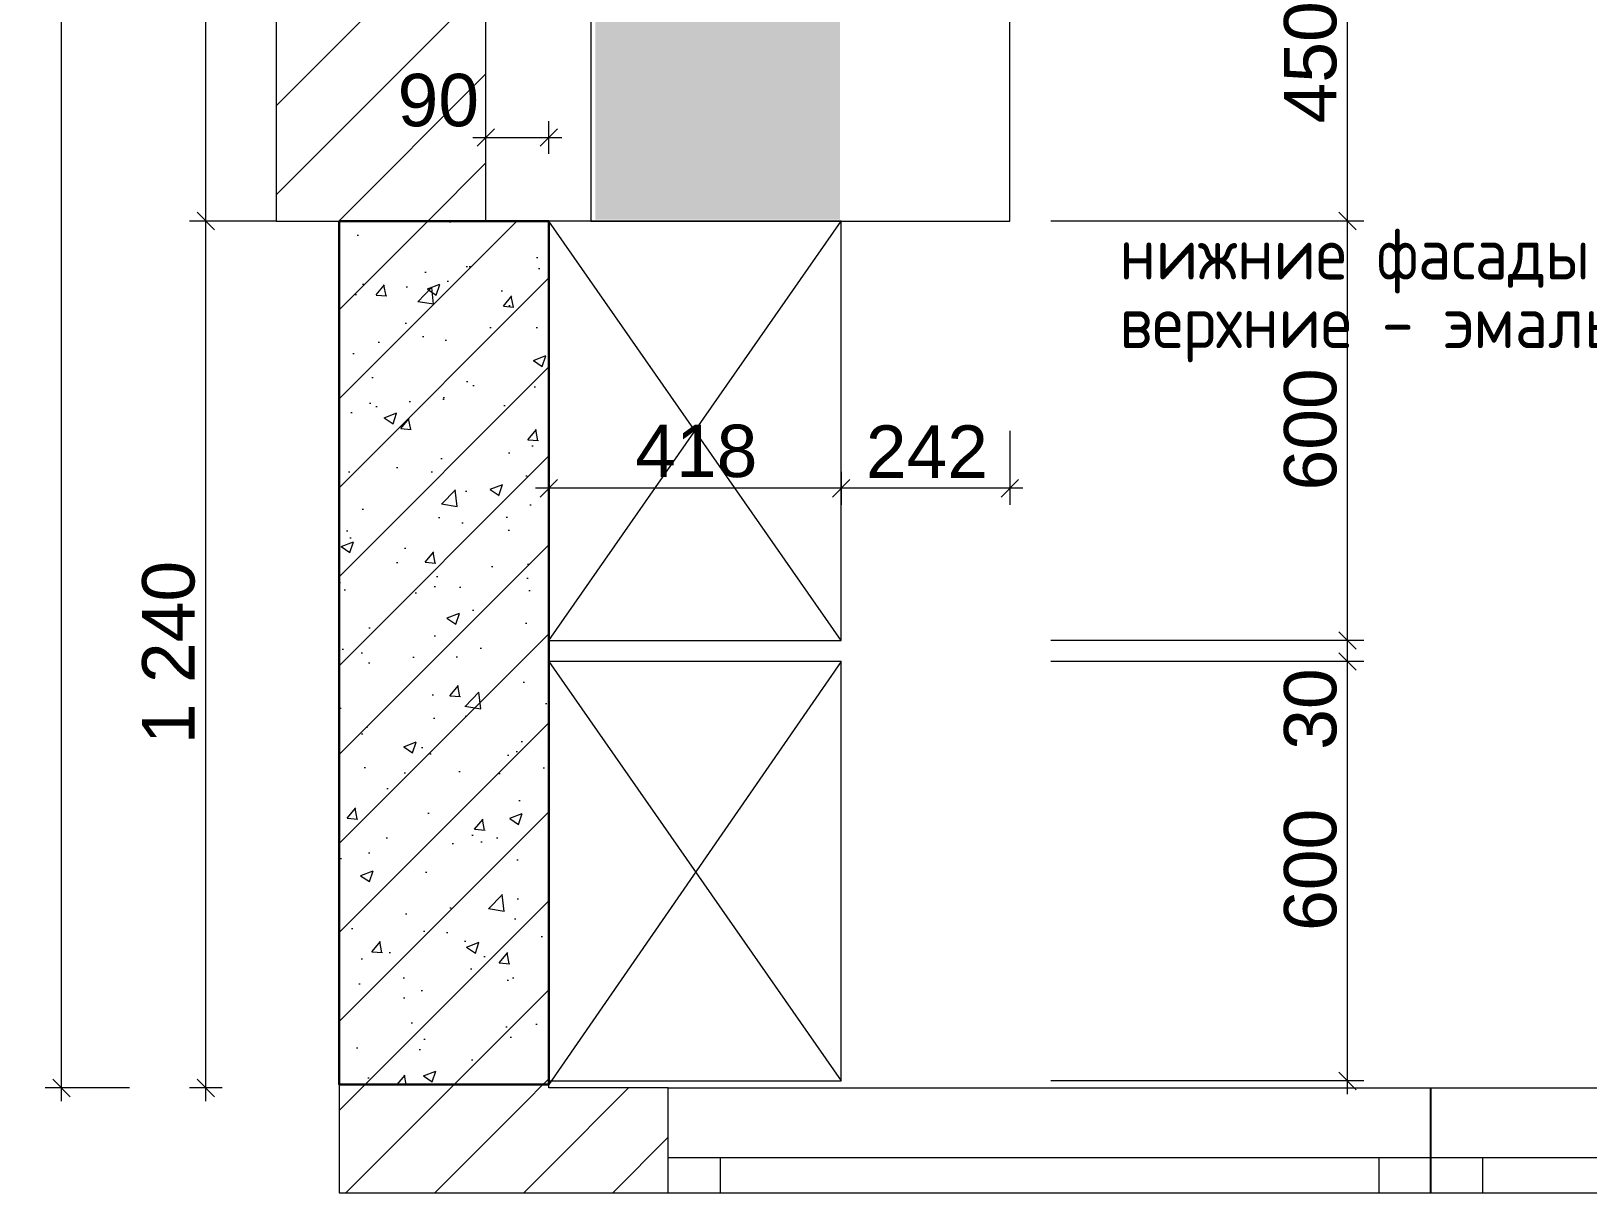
# Model space of a CAD drawing. Header units: millimetres. Extents: x 2336463 to 2579121, y 595385 to 778077.
# Drawn here: x 2495538 to 2497766, y 693660 to 695322 of the extents above; entities that cross this region are included whole.
import ezdxf

# ---------------------------------------------------------------- set-up
doc = ezdxf.new("R2010")
doc.units = ezdxf.units.MM
doc.header["$MEASUREMENT"] = 0
for name, color, linetype, lineweight, true_color in [('+развертка_Ном._пера__58', 7, 'Continuous', 5, 0xdf0000), ('1 Планировка размеры_Ном._пера__242', 7, 'Continuous', 13, 0x1b55b5), ('1 Планировка размеры_Ном._пера__58', 7, 'Continuous', 5, 0xdf0000), ('Интерьер - Мебель_Ном._пера__102', 7, 'Continuous', 5, 0xcccccc), ('сит план_Ном._пера__87', 7, 'Continuous', 20, 0x6a6a6a)]:
    doc.layers.add(name, color=color, linetype=linetype, lineweight=lineweight, true_color=true_color)
for name, color, linetype in [('1 Планировка', 7, 'Continuous'), ('1 Планировка размеры', 7, 'Continuous'), ('сит план', 7, 'Continuous')]:
    doc.layers.add(name, color=color, linetype=linetype)
for name, color, linetype, lineweight in [('1 Планировка_Ном._пера__1', 7, 'Continuous', 13), ('Окна ARCHICAD_Ном._пера__1', 7, 'Continuous', 13), ('сит план_Ном._пера__1', 7, 'Continuous', 13), ('сит план_Ном._пера__21', 7, 'Continuous', 30)]:
    doc.layers.add(name, color=color, linetype=linetype, lineweight=lineweight)
doc.styles.add('СГЕНЕРИР_СТИЛЬ_1', font='arial.ttf')
doc.styles.add('СГЕНЕРИР_СТИЛЬ_4', font='isocp.shx')
doc.dimstyles.new('СГЕНЕРИР_СТИЛЬ__1', dxfattribs={"dimtxt": 75, "dimasz": 23.75, "dimexe": 0.18, "dimexo": 300, "dimgap": 0, "dimtad": 1, "dimtih": 1, "dimtoh": 1, "dimdec": 0, "dimzin": 0, "dimdsep": 46, "dimtxsty": 'СГЕНЕРИР_СТИЛЬ_1', "dimblk": 'ARROWHEAD_6', "dimblk1": 'ARROWHEAD_6', "dimblk2": 'ARROWHEAD_6', "dimcen": 0.09, "dimclrd": 256, "dimclre": 256, "dimclrt": 256, "dimazin": 0, "dimtfac": 1, "dimtdec": 4, "dimtmove": 0, "dimatfit": 3, "dimfxl": 0, "dimtolj": 1, "dimtzin": 0, "dimarcsym": 0})
doc.dimstyles.new('СГЕНЕРИР_СТИЛЬ__2', dxfattribs={"dimtxt": 75, "dimasz": 23.75, "dimexe": 0.18, "dimexo": 300, "dimgap": 0, "dimtad": 1, "dimdec": 0, "dimzin": 0, "dimdsep": 46, "dimtxsty": 'СГЕНЕРИР_СТИЛЬ_1', "dimblk": 'ARROWHEAD_6', "dimblk1": 'ARROWHEAD_6', "dimblk2": 'ARROWHEAD_6', "dimcen": 0.09, "dimclrd": 256, "dimclre": 256, "dimclrt": 256, "dimazin": 0, "dimtfac": 1, "dimtdec": 4, "dimtmove": 0, "dimatfit": 3, "dimfxl": 0, "dimtolj": 1, "dimtzin": 0, "dimarcsym": 0})
doc.dimstyles.new('СГЕНЕРИР_СТИЛЬ__3', dxfattribs={"dimtxt": 75, "dimasz": 23.75, "dimexe": 0.18, "dimexo": 300, "dimgap": 0, "dimtad": 1, "dimdec": 0, "dimzin": 0, "dimdsep": 46, "dimtxsty": 'СГЕНЕРИР_СТИЛЬ_1', "dimblk": 'ARROWHEAD_6', "dimblk1": 'ARROWHEAD_6', "dimblk2": 'ARROWHEAD_6', "dimcen": 0.09, "dimclrd": 256, "dimclre": 256, "dimclrt": 256, "dimazin": 0, "dimtfac": 1, "dimtdec": 4, "dimtmove": 2, "dimatfit": 3, "dimfxl": 0, "dimtolj": 1, "dimtzin": 0, "dimarcsym": 0})
doc.dimstyles.new('СГЕНЕРИР_СТИЛЬ__7', dxfattribs={"dimtxt": 150, "dimasz": 23.75, "dimexe": 0.18, "dimexo": 300, "dimgap": 0, "dimtad": 1, "dimdec": 0, "dimzin": 0, "dimdsep": 46, "dimtxsty": 'СГЕНЕРИР_СТИЛЬ_1', "dimblk": 'ARROWHEAD_6', "dimblk1": 'ARROWHEAD_6', "dimblk2": 'ARROWHEAD_6', "dimcen": 0.09, "dimclrd": 256, "dimclre": 256, "dimclrt": 256, "dimazin": 0, "dimtfac": 1, "dimtdec": 4, "dimtmove": 0, "dimatfit": 3, "dimfxl": 0, "dimtolj": 1, "dimtzin": 0, "dimarcsym": 0})
pattern_1 = [(45, (2086872.015, 585813.69), (-63.639609, 63.639609), [])]

# ---------------------------------------------------------------- blocks, each defined once
blk = doc.blocks.new('Перекрытие_48', base_point=(2496697.3, 693820.3))
at = {"layer": '1 Планировка_Ном._пера__1', "color": 7, "linetype": 'Continuous', "lineweight": 13, "flags": 128}
blk.add_lwpolyline([(2496697.3, 693820.3), (2496697.3, 694420.3), (2496278.9, 694420.3), (2496278.9, 693820.3)], close=True, dxfattribs=at)
blk = doc.blocks.new('Перекрытие_49', base_point=(2496697.3, 694450.3))
at = {"layer": '1 Планировка_Ном._пера__1', "color": 7, "linetype": 'Continuous', "lineweight": 13, "flags": 128}
blk.add_lwpolyline([(2496697.3, 694450.3), (2496697.3, 695050.3), (2496278.9, 695050.3), (2496278.9, 694450.3)], close=True, dxfattribs=at)
blk = doc.blocks.new('Перекрытие_52', base_point=(2496938.9, 695050.3))
at = {"layer": '1 Планировка_Ном._пера__1', "color": 7, "linetype": 'Continuous', "lineweight": 13, "flags": 128}
blk.add_lwpolyline([(2496938.9, 695050.3), (2496938.9, 695500.3), (2496338.9, 695500.3), (2496338.9, 695050.3)], close=True, dxfattribs=at)
blk = doc.blocks.new('Стена_235', base_point=(2495888.9, 698300.3))
at = {"layer": 'сит план_Ном._пера__87', "linetype": 'Continuous', "lineweight": 20, "true_color": 0x6a6a6a}
h = blk.add_hatch(dxfattribs=at)
h.set_pattern_fill('Блоки_Бетонные_Эффективные', color=251, style=0, pattern_type=2)
h.set_pattern_definition(pattern_1)
h.paths.add_polyline_path([(2495888.9, 698300.3), (2496188.9, 698100.3), (2496188.9, 698300.3)])
h = blk.add_hatch(dxfattribs=at)
h.set_pattern_fill('Блоки_Бетонные_Эффективные', color=251, style=0, pattern_type=2)
h.set_pattern_definition(pattern_1)
h.paths.add_polyline_path([(2496188.9, 698100.3), (2495888.9, 698300.3), (2495888.9, 698100.3)])
h = blk.add_hatch(dxfattribs=at)
h.set_pattern_fill('Блоки_Бетонные_Эффективные', color=251, style=0, pattern_type=2)
h.set_pattern_definition(pattern_1)
h.paths.add_polyline_path([(2495888.9, 698100.3), (2495888.9, 695050.3), (2496188.9, 695050.3), (2496188.9, 698100.3)])
at = {"layer": 'сит план_Ном._пера__1', "color": 7, "linetype": 'Continuous', "lineweight": 13, "flags": 128}
for points in [[(2495888.9, 698300.3), (2496188.9, 698300.3)], [(2495888.9, 698300.3), (2495888.9, 695050.3)], [(2496188.9, 697095.3), (2496188.9, 698100.3)], [(2496188.9, 695050.3), (2496188.9, 696995.3)], [(2495888.9, 695050.3), (2496188.9, 695050.3)]]:
    blk.add_lwpolyline(points, dxfattribs=at)
blk = doc.blocks.new('Стена_239', base_point=(2495978.9, 695050.3))
at = {"layer": 'сит план_Ном._пера__87', "linetype": 'Continuous', "lineweight": 20, "true_color": 0x6a6a6a}
h = blk.add_hatch(dxfattribs=at)
h.set_pattern_fill('Блоки_Бетонные_Эффективные', color=251, style=0, pattern_type=2)
h.set_pattern_definition(pattern_1)
h.paths.add_polyline_path([(2496278.9, 693810.3), (2496278.9, 695050.3), (2495978.9, 695050.3), (2495978.9, 693810.3)])
h = blk.add_hatch(dxfattribs=at)
h.set_pattern_fill('Блоки_Бетонные_Эффективные', color=251, style=0, pattern_type=2)
h.set_pattern_definition(pattern_1)
h.paths.add_polyline_path([(2496278.9, 693810.3), (2495978.9, 693660.3), (2496278.9, 693660.3)])
h = blk.add_hatch(dxfattribs=at)
h.set_pattern_fill('Блоки_Бетонные_Эффективные', color=251, style=0, pattern_type=2)
h.set_pattern_definition(pattern_1)
h.paths.add_polyline_path([(2495978.9, 693810.3), (2495978.9, 693660.3), (2496278.9, 693810.3)])
at = {"layer": 'сит план_Ном._пера__1', "color": 7, "linetype": 'Continuous', "lineweight": 13, "flags": 128}
for points in [[(2495978.9, 695050.3), (2495978.9, 693660.3)], [(2495978.9, 695050.3), (2496278.9, 695050.3)], [(2496278.9, 693810.3), (2496278.9, 695050.3)], [(2495978.9, 693660.3), (2496278.9, 693660.3)]]:
    blk.add_lwpolyline(points, dxfattribs=at)
blk = doc.blocks.new('Окно 25_6')
at = {"layer": 'Окна ARCHICAD_Ном._пера__1', "color": 7, "linetype": 'Continuous', "lineweight": 13}
for p, q in [((-546, 0), (546, 0)), ((-546, 0), (-471, 0)), ((-546, 0), (-546, -50)), ((-546, 0), (-546, -50)), ((-471, 0), (-471, -50)), ((-471, 0), (471, 0)), ((471, -50), (471, 0)), ((471, 0), (546, 0)), ((546, 0), (546, -50)), ((546, 0), (546, -50)), ((-471, -50), (-546, -50)), ((-546, -50), (-546, -150)), ((471, -50), (-471, -50)), ((546, -50), (471, -50)), ((546, -50), (546, -150)), ((-546, -150), (546, -150))]:
    blk.add_line(p, q, dxfattribs=at)
blk = doc.blocks.new('Стена_240', base_point=(2495978.9, 693810.3))
at = {"layer": 'сит план_Ном._пера__87', "linetype": 'Continuous', "lineweight": 20, "true_color": 0x6a6a6a}
h = blk.add_hatch(dxfattribs=at)
h.set_pattern_fill('Блоки_Бетонные_Эффективные', color=251, style=0, pattern_type=2)
h.set_pattern_definition(pattern_1)
h.paths.add_polyline_path([(2496278.9, 693660.3), (2496449.9, 693660.3), (2496449.9, 693810.3), (2496278.9, 693810.3)])
at = {"layer": 'сит план_Ном._пера__1', "color": 7, "linetype": 'Continuous', "lineweight": 13}
for p, q in [((2496449.9, 693710.3), (2496449.9, 693810.3)), ((2496449.9, 693660.3), (2496449.9, 693710.3))]:
    blk.add_line(p, q, dxfattribs=at)
at = {"layer": 'сит план_Ном._пера__1', "color": 7, "linetype": 'Continuous', "lineweight": 13, "flags": 128}
for points in [[(2496449.9, 693810.3), (2496278.9, 693810.3)], [(2496278.9, 693660.3), (2496449.9, 693660.3)]]:
    blk.add_lwpolyline(points, dxfattribs=at)
at = {"layer": 'Окна ARCHICAD_Ном._пера__1', "color": 7, "linetype": 'Continuous', "lineweight": 13, "xscale": -1, "zscale": 1000, "rotation": 180}
for p in [(2496995.9, 693660.3), (2498086.7, 693660.3)]:
    blk.add_blockref('Окно 25_6', p, dxfattribs=at)
blk = doc.blocks.new('*D2761', base_point=(2086872, 585813.7))
at = {"layer": '1 Планировка размеры_Ном._пера__242', "color": 152, "linetype": 'Continuous', "lineweight": 13, "true_color": 0x1b55b5}
for p, q in [((2497409.6, 694432.8), (2497434.6, 694407.8)), ((2497445.6, 694420.3), (2496997.3, 694420.3)), ((2497422.1, 693820.3), (2497422.1, 694420.3)), ((2497409.6, 693832.8), (2497434.6, 693807.8)), ((2497445.6, 693820.3), (2496997.3, 693820.3)), ((2497422.1, 693801.5), (2497422.1, 693820.3))]:
    blk.add_line(p, q, dxfattribs=at)
at = {"layer": '1 Планировка размеры_Ном._пера__242', "color": 152, "lineweight": 13, "true_color": 0x1b55b5, "char_height": 75, "attachment_point": 7, "rotation": 90, "style": 'СГЕНЕРИР_СТИЛЬ_1'}
for s, insert in [('\\A1;{\\pql;\\fArial|b0|i0|c204|p38;30}', (2497407.1, 694294)), ('\\A1;{\\pql;\\fArial|b0|i0|c204|p38;600}', (2497407.1, 694034.9))]:
    blk.add_mtext(s, dxfattribs=dict(at, insert=insert))
blk = doc.blocks.new('ARROWHEAD_6')
at = {"color": 0, "linetype": 'Continuous', "lineweight": 0}
for p, q in [((0, 0), (-1, 0)), ((-0.5, -0.5), (0.5, 0.5))]:
    blk.add_line(p, q, dxfattribs=at)
blk = doc.blocks.new('*D2762', base_point=(2086872, 585813.7))
at = {"layer": '1 Планировка размеры_Ном._пера__242', "color": 152, "linetype": 'Continuous', "lineweight": 13, "true_color": 0x1b55b5}
for p, q in [((2497409.6, 694462.8), (2497434.6, 694437.8)), ((2497445.6, 694450.3), (2496997.3, 694450.3)), ((2497409.6, 694432.8), (2497434.6, 694407.8)), ((2497422.1, 694420.3), (2497422.1, 694450.3)), ((2497445.6, 694420.3), (2496997.3, 694420.3))]:
    blk.add_line(p, q, dxfattribs=at)
blk = doc.blocks.new('*D2763', base_point=(2086872, 585813.7))
at = {"layer": '1 Планировка размеры_Ном._пера__242', "color": 152, "linetype": 'Continuous', "lineweight": 13, "true_color": 0x1b55b5}
for p, q in [((2497409.6, 695062.8), (2497434.6, 695037.8)), ((2497445.6, 695050.3), (2496997.3, 695050.3)), ((2497422.1, 694450.3), (2497422.1, 695050.3)), ((2497409.6, 694462.8), (2497434.6, 694437.8)), ((2497445.6, 694450.3), (2496997.3, 694450.3))]:
    blk.add_line(p, q, dxfattribs=at)
at = {"layer": '1 Планировка размеры_Ном._пера__242', "color": 152, "lineweight": 13, "true_color": 0x1b55b5, "insert": (2497407.1, 694664.9), "char_height": 75, "attachment_point": 7, "rotation": 90, "style": 'СГЕНЕРИР_СТИЛЬ_1'}
blk.add_mtext('\\A1;{\\pql;\\fArial|b0|i0|c204|p38;600}', dxfattribs=at)
blk = doc.blocks.new('*D2764', base_point=(2086872, 585813.7))
at = {"layer": '1 Планировка размеры_Ном._пера__242', "color": 152, "linetype": 'Continuous', "lineweight": 13, "true_color": 0x1b55b5}
for p, q in [((2497409.6, 695512.8), (2497434.6, 695487.8)), ((2497445.6, 695500.3), (2497239, 695500.3)), ((2497422.1, 695050.3), (2497422.1, 695500.3)), ((2497409.6, 695062.8), (2497434.6, 695037.8)), ((2497445.6, 695050.3), (2496997.3, 695050.3))]:
    blk.add_line(p, q, dxfattribs=at)
at = {"layer": '1 Планировка размеры_Ном._пера__242', "color": 152, "lineweight": 13, "true_color": 0x1b55b5, "insert": (2497407.1, 695189.9), "char_height": 75, "attachment_point": 7, "rotation": 90, "style": 'СГЕНЕРИР_СТИЛЬ_1'}
blk.add_mtext('\\A1;{\\pql;\\fArial|b0|i0|c204|p38;450}', dxfattribs=at)
blk = doc.blocks.new('*D2793', base_point=(2086872, 585813.7))
at = {"layer": '1 Планировка размеры_Ном._пера__242', "color": 152, "linetype": 'Continuous', "lineweight": 13, "true_color": 0x1b55b5}
for p, q in [((2496938.9, 694750.3), (2496938.9, 694644.6)), ((2496684.8, 694655.5), (2496709.8, 694680.5)), ((2496926.4, 694655.5), (2496951.4, 694680.5)), ((2496938.9, 694668), (2496697.3, 694668)), ((2496957.6, 694668), (2496938.9, 694668))]:
    blk.add_line(p, q, dxfattribs=at)
at = {"layer": '1 Планировка размеры_Ном._пера__242', "color": 152, "lineweight": 13, "true_color": 0x1b55b5, "insert": (2496732.7, 694683), "char_height": 75, "attachment_point": 7, "style": 'СГЕНЕРИР_СТИЛЬ_1'}
blk.add_mtext('\\A1;{\\pql;\\fArial|b0|i0|c204|p38;242}', dxfattribs=at)
blk = doc.blocks.new('*D2794', base_point=(2086872, 585813.7))
at = {"layer": '1 Планировка размеры_Ном._пера__242', "color": 152, "linetype": 'Continuous', "lineweight": 13, "true_color": 0x1b55b5}
for p, q in [((2496291.4, 694680.5), (2496266.4, 694655.5)), ((2496684.8, 694655.5), (2496709.8, 694680.5)), ((2496697.3, 694691.5), (2496697.3, 694644.6)), ((2496697.3, 694668), (2496278.9, 694668)), ((2496938.9, 694668), (2496697.3, 694668))]:
    blk.add_line(p, q, dxfattribs=at)
at = {"layer": '1 Планировка размеры_Ном._пера__242', "color": 152, "lineweight": 13, "true_color": 0x1b55b5, "insert": (2496402.7, 694683), "char_height": 75, "attachment_point": 7, "style": 'СГЕНЕРИР_СТИЛЬ_1'}
blk.add_mtext('\\A1;{\\pql;\\fArial|b0|i0|c204|p38;418}', dxfattribs=at)
blk = doc.blocks.new('*D2795', base_point=(2086872, 585813.7))
at = {"layer": '1 Планировка размеры_Ном._пера__242', "color": 152, "linetype": 'Continuous', "lineweight": 13, "true_color": 0x1b55b5}
for p, q in [((2496291.4, 694680.5), (2496266.4, 694655.5)), ((2496278.9, 694691.5), (2496278.9, 694644.6)), ((2496278.9, 694668), (2496260.1, 694668)), ((2496697.3, 694668), (2496278.9, 694668))]:
    blk.add_line(p, q, dxfattribs=at)
blk = doc.blocks.new('*D2796', base_point=(2086872, 585813.7))
at = {"layer": '1 Планировка размеры_Ном._пера__242', "color": 152, "linetype": 'Continuous', "lineweight": 13, "true_color": 0x1b55b5}
for p, q in [((2495775.5, 695062.8), (2495800.5, 695037.8)), ((2495888.9, 695050.3), (2495764.6, 695050.3)), ((2495788, 693810.3), (2495788, 695050.3)), ((2495811.5, 693810.3), (2495764.6, 693810.3)), ((2495775.5, 693822.8), (2495800.5, 693797.8)), ((2495788, 693791.5), (2495788, 693810.3))]:
    blk.add_line(p, q, dxfattribs=at)
at = {"layer": '1 Планировка размеры_Ном._пера__242', "color": 152, "lineweight": 13, "true_color": 0x1b55b5, "insert": (2495773, 694302.1), "char_height": 75, "attachment_point": 7, "rotation": 90, "style": 'СГЕНЕРИР_СТИЛЬ_1'}
blk.add_mtext('\\A1;{\\pql;\\fArial|b0|i0|c204|p38;1\xa0240}', dxfattribs=at)
blk = doc.blocks.new('*D2797', base_point=(2086872, 585813.7))
at = {"layer": '1 Планировка размеры_Ном._пера__242', "color": 152, "linetype": 'Continuous', "lineweight": 13, "true_color": 0x1b55b5}
for p, q in [((2496393.9, 696555.3), (2495764.6, 696555.3)), ((2495775.5, 696567.8), (2495800.5, 696542.8)), ((2495788, 695050.3), (2495788, 696555.3)), ((2495775.5, 695062.8), (2495800.5, 695037.8)), ((2495888.9, 695050.3), (2495764.6, 695050.3))]:
    blk.add_line(p, q, dxfattribs=at)
at = {"layer": '1 Планировка размеры_Ном._пера__242', "color": 152, "lineweight": 13, "true_color": 0x1b55b5, "insert": (2495773, 695674.6), "char_height": 75, "attachment_point": 7, "rotation": 90, "style": 'СГЕНЕРИР_СТИЛЬ_1'}
blk.add_mtext('\\A1;{\\pql;\\fArial|b0|i0|c204|p38;1\xa0505}', dxfattribs=at)
blk = doc.blocks.new('*D2802', base_point=(2086872, 585813.7))
at = {"layer": '1 Планировка размеры_Ном._пера__242', "color": 152, "linetype": 'Continuous', "lineweight": 13, "true_color": 0x1b55b5}
for p, q in [((2496188.9, 695146.3), (2496188.9, 695193.2)), ((2496278.9, 695146.3), (2496278.9, 695193.2)), ((2496170.1, 695169.8), (2496188.9, 695169.8)), ((2496201.4, 695182.3), (2496176.4, 695157.3)), ((2496188.9, 695169.8), (2496278.9, 695169.8)), ((2496266.4, 695157.3), (2496291.4, 695182.3)), ((2496278.9, 695169.8), (2496297.6, 695169.8))]:
    blk.add_line(p, q, dxfattribs=at)
at = {"layer": '1 Планировка размеры_Ном._пера__242', "color": 152, "lineweight": 13, "true_color": 0x1b55b5, "insert": (2496062.6, 695184.8), "char_height": 75, "attachment_point": 7, "style": 'СГЕНЕРИР_СТИЛЬ_1'}
blk.add_mtext('\\A1;{\\pql;\\fArial|b0|i0|c204|p38;90}', dxfattribs=at)
blk = doc.blocks.new('*D2821', base_point=(2086872, 585813.7))
at = {"layer": '1 Планировка размеры_Ном._пера__242', "color": 152, "linetype": 'Continuous', "lineweight": 13, "true_color": 0x1b55b5}
for p, q in [((2495594.1, 698087.8), (2495569.1, 698112.8)), ((2495581.6, 698100.3), (2495581.6, 698119)), ((2495605.1, 698100.3), (2495558.2, 698100.3)), ((2495581.6, 693810.3), (2495581.6, 698100.3)), ((2495678.9, 693810.3), (2495558.2, 693810.3)), ((2495569.1, 693822.8), (2495594.1, 693797.8)), ((2495581.6, 693791.5), (2495581.6, 693810.3))]:
    blk.add_line(p, q, dxfattribs=at)
at = {"layer": '1 Планировка размеры_Ном._пера__58', "color": 12, "lineweight": 5, "true_color": 0xdf0000, "insert": (2495551.6, 695698.8), "char_height": 150, "attachment_point": 7, "rotation": 90, "style": 'СГЕНЕРИР_СТИЛЬ_1'}
blk.add_mtext('\\A1;{\\pql;\\fArial|b0|i0|c204|p38;4\xa0290}', dxfattribs=at)

msp = doc.modelspace()

# ---------------------------------------------------------------- hatches: boundary and pattern name
at = {"layer": 'Интерьер - Мебель_Ном._пера__102', "linetype": 'Continuous', "lineweight": 5, "true_color": 0xcccccc}
msp.add_hatch(color=254, dxfattribs=at).paths.add_polyline_path([(2496345.7, 696555.3), (2496695.7, 696555.3), (2496695.7, 695052.1), (2496345.7, 695052.1)])
at = {"layer": 'сит план_Ном._пера__1', "linetype": 'Continuous', "lineweight": 13}
h = msp.add_hatch(dxfattribs=at)
h.set_pattern_fill('AR_CONC', style=0, pattern_type=2)
h.set_pattern_definition([(50, (2086872.01, 585813.69), (-182.18467, 15.939086), [19.05, -209.55]), (355, (2086872.01, 585813.69), (-35.24342, 191.056845), [15.24, -167.640584]), (100.451445, (2086887.2, 585812.36), (146.94125, 175.11775), [16.19001, -178.090245]), (46.1842, (2086872.01, 585864.49), (-271.07904, 42.04233), [28.575, -314.325]), (96.63556, (2086894.6, 585860.98), (237.40413, 247.42612), [24.28502, -267.1356]), (351.18415, (2086872.01, 585864.49), (237.40413, 247.42612), [22.85997, -251.45973]), (21, (2086897.41, 585851.79), (-151.61439, 102.2652), [19.05, -209.55]), (326, (2086897.41, 585851.79), (61.80203, 184.18797), [15.24, -167.64]), (71.451445, (2086910.05, 585843.26), (213.41642, 81.92277), [16.19001, -178.08994]), (37.5, (2086872.015, 585813.686), (3.088603, 84.555039), [0, -165.608, 0, -170.18, 0, -168.275]), (7.5, (2086872.015, 585813.69), (66.819663, 100.180575), [0, -97.028, 0, -161.798, 0, -64.135]), (327.5, (2086815.37, 585813.686), (-135.590595, 5.728744), [0, -63.5, 0, -198.12, 0, -262.89]), (317.5, (2086789.97, 585813.69), (148.12918, 25.42649), [0, -82.55, 0, -131.572, 0, -186.69])])
h.paths.add_polyline_path([(2495978.9, 695050.3), (2496278.9, 695050.3), (2496278.9, 693815.3), (2495978.9, 693815.3)])

# ---------------------------------------------------------------- linework, layer by layer
at = {"layer": '1 Планировка_Ном._пера__1', "color": 7, "linetype": 'Continuous', "lineweight": 13}
for p, q in [((2496697.3, 694450.3), (2496278.9, 695050.3)), ((2496278.9, 694450.3), (2496697.3, 695050.3)), ((2496697.3, 694420.3), (2496278.9, 693815.3)), ((2496278.9, 694420.3), (2496697.3, 693820.3))]:
    msp.add_line(p, q, dxfattribs=at)
at = {"layer": 'сит план_Ном._пера__21', "color": 7, "linetype": 'Continuous', "lineweight": 30, "flags": 128}
msp.add_lwpolyline([(2495978.9, 695050.3), (2496278.9, 695050.3), (2496278.9, 693815.3), (2495978.9, 693815.3)], close=True, dxfattribs=at)

# ---------------------------------------------------------------- block references
at = {"layer": '1 Планировка', "color": 7, "linetype": 'Continuous', "lineweight": 13}
for name, p in [('Перекрытие_52', (2496938.9, 695050.3)), ('Перекрытие_49', (2496697.3, 694450.3)), ('Перекрытие_48', (2496697.3, 693820.3))]:
    msp.add_blockref(name, p, dxfattribs=at)
at = {"layer": 'сит план', "color": 7, "lineweight": 13}
for name, p in [('Стена_235', (2495888.9, 698300.3)), ('Стена_239', (2495978.9, 695050.3)), ('Стена_240', (2495978.9, 693810.3))]:
    msp.add_blockref(name, p, dxfattribs=at)

# ---------------------------------------------------------------- texts
at = {"layer": '+развертка_Ном._пера__58', "color": 12, "linetype": 'Continuous', "lineweight": 5, "true_color": 0xdf0000, "insert": (2497095.6, 695041.7), "char_height": 75, "attachment_point": 1, "line_spacing_factor": 0.784842, "style": 'СГЕНЕРИР_СТИЛЬ_4'}
msp.add_mtext('\\A1;{\\pql;\\Fisocp.shx;нижние фасады керамика\\P\\pql;\\Fisocp.shx;верхние - эмаль зеленая}', dxfattribs=at)

# ---------------------------------------------------------------- dimensions: what is measured, and where the dimension line sits
at = {"layer": '1 Планировка размеры', "color": 152, "linetype": 'Continuous', "lineweight": 13, "true_color": 0x1b55b5}
for base, p1, p2, angle, dimstyle, picture, middle, turn in [((2495581.6, 698100.3), (2498001.4, 693810.3), (2497288.9, 698100.3), 90, 'СГЕНЕРИР_СТИЛЬ__7', '*D2821', (2495476.6, 695956.5), 90), ((2495788, 696555.3), (2496188.9, 695050.3), (2496693.9, 696555.3), 90, 'СГЕНЕРИР_СТИЛЬ__2', '*D2797', (2495735.5, 695803.4), 90), ((2497422.1, 695500.3), (2496697.3, 695050.3), (2496939, 695500.3), 90, 'СГЕНЕРИР_СТИЛЬ__2', '*D2764', (2497369.6, 695275.7), 90), ((2495788, 695050.3), (2495978.9, 693810.3), (2496188.9, 695050.3), 90, 'СГЕНЕРИР_СТИЛЬ__2', '*D2796', (2495735.5, 694430.9), 90), ((2497422.1, 695050.3), (2496697.3, 694450.3), (2496697.3, 695050.3), 90, 'СГЕНЕРИР_СТИЛЬ__2', '*D2763', (2497369.6, 694750.7), 90), ((2496278.8957828, 694668.0417967), (2496278.8957828, 694420.2836479), (2496278.8957828, 695050.2836479), 180, 'СГЕНЕРИР_СТИЛЬ__3', '*D2795', (2496383.6857523, 694720.5417973), 360), ((2497422.1, 694450.3), (2496697.3, 694420.3), (2496697.3, 694450.3), 90, 'СГЕНЕРИР_СТИЛЬ__2', '*D2762', (2497369.6, 694351.1), 90), ((2497422.1, 694420.3), (2496697.3, 693820.3), (2496697.3, 694420.3), 90, 'СГЕНЕРИР_СТИЛЬ__2', '*D2761', (2497369.6, 694120.7), 90)]:
    dim = msp.add_linear_dim(base=base, p1=p1, p2=p2, angle=angle, dimstyle=dimstyle, dxfattribs=at)
    dim.commit()
    dim.dimension.update_dxf_attribs({"geometry": picture, "text_midpoint": middle, "dimtype": 160, "text_rotation": turn})
dim = msp.add_linear_dim(base=(2496278.9, 695169.8), p1=(2496188.9, 695050.3), p2=(2496278.9, 695050.3), dimstyle='СГЕНЕРИР_СТИЛЬ__1', dxfattribs=at)
dim.commit()
dim.dimension.update_dxf_attribs({"geometry": '*D2802', "text_midpoint": (2496119.7, 695222.3), "dimtype": 160})
for base, p1, p2, picture, middle in [((2496697.3, 694668), (2496938.9, 695050.3), (2496697.3, 694420.3), '*D2793', (2496818.5, 694720.5)), ((2496278.9, 694668), (2496697.3, 694420.3), (2496278.9, 694420.3), '*D2794', (2496488.5, 694720.5))]:
    dim = msp.add_linear_dim(base=base, p1=p1, p2=p2, angle=180, dimstyle='СГЕНЕРИР_СТИЛЬ__1', dxfattribs=at)
    dim.commit()
    dim.dimension.update_dxf_attribs({"geometry": picture, "text_midpoint": middle, "dimtype": 160})

doc.saveas('drawing.dxf')
